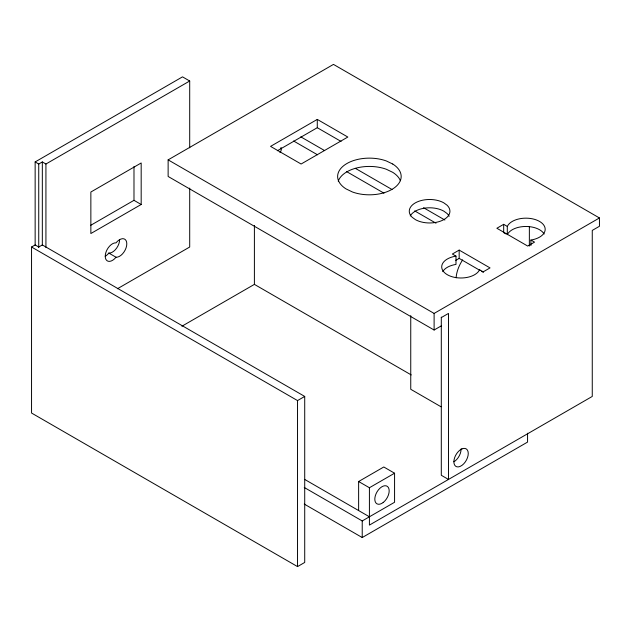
<?xml version="1.0" encoding="UTF-8"?>
<svg xmlns="http://www.w3.org/2000/svg" width="631" height="631" viewBox="0 0 631 631"><rect width="100%" height="100%" fill="white"/><g stroke="black" fill="none" stroke-linecap="round" stroke-linejoin="round"><path stroke-width="0.95" d="M453.878 461.726L454.888 461.135A10.167 5.868 -60 0 0 461.056 448.909M35.147 245.435L35.147 161.938L182.509 76.856L189.702 81.005L189.702 147.804M35.147 161.938L38.736 164.013L42.332 161.938L45.929 164.013L189.702 81.005M441.298 325.872L434.112 330.021L168.13 176.467L168.13 159.864L333.468 64.401L599.45 217.963L599.45 226.269L592.264 230.418L592.264 396.434L369.411 525.095L369.411 487.739L394.572 473.211L394.572 502.268L362.226 520.946L304.252 487.471M31.55 247.021L35.147 244.946L38.736 247.021L42.332 244.946L304.718 396.434L304.718 562.442L297.532 566.599L31.55 413.037L31.55 247.021L297.532 400.582L304.718 396.434M90.493 225.441L133.985 200.327L141.178 204.483L141.178 162.979L90.856 192.029L90.856 233.533L141.178 204.483M317.283 119.409L270.557 146.384L301.105 164.021L347.831 137.045L317.283 119.409L317.283 127.707L277.348 150.762M117.39 288.769L189.702 247.021L189.702 188.085M181.902 326.227L254.396 284.376L411.254 374.94M503.68 224.32L496.865 228.256L527.713 246.066L534.528 242.13L530.9 240.04A19.269 11.129 0 0 0 539.544 221.426A19.269 11.129 0 0 0 507.3 226.411L503.68 224.32L503.68 232.626L505.849 233.88M455.984 256.123A19.269 11.129 0 0 0 447.347 274.737A19.269 11.129 0 0 0 479.584 269.745L483.212 271.835L490.027 267.907L459.171 250.097L452.364 254.025L455.984 256.123L455.984 264.421A19.269 11.129 0 0 0 442.717 271.598M455.771 260.358L459.171 258.394L480.017 270.431M168.13 159.864L434.112 313.426L599.45 217.963M441.298 317.574L448.491 313.426L448.491 479.434L441.298 475.285L441.298 317.133M358.629 510.566L358.629 481.516L383.79 466.987L394.572 473.211M304.252 504.074L362.226 537.541L527.563 442.086L527.563 433.221M280.566 147.946L281.355 148.38M317.283 127.707L341.04 141.423M300.798 136.848L324.673 150.628M355.363 168.351L392.017 189.513M423.559 207.725L444.871 220.03M293.612 140.997L317.48 154.784M346.466 171.514L383.979 193.173M414.67 210.888L435.982 223.193M481.69 271.393L483.354 272.355M441.03 406.774L410.749 389.288L410.749 315.634M105.235 256.265A10.167 5.868 -60 0 0 108.824 253.078L116.017 257.227A10.167 5.868 -60 0 0 126.799 243.811A10.167 5.868 -60 0 0 116.017 242.848A10.167 5.868 -60 0 0 105.235 256.265A10.167 5.868 -60 0 0 116.017 257.227M358.629 481.516L369.411 487.739M304.623 479.386L369.411 516.789M530.9 240.04L530.9 245.577M529.362 226.482L529.362 246.058M507.3 226.411L507.3 234.716A19.269 11.129 0 0 1 525.284 226.474A19.269 11.129 0 0 1 544.167 234.022M459.171 250.097L459.171 258.394M434.112 313.426L434.112 330.021M362.226 520.946L362.226 537.541M297.532 400.582L297.532 566.599M254.396 225.433L254.396 284.376M133.985 166.545L133.985 200.327M45.929 164.013L45.929 247.51M42.332 161.938L42.332 245.435M38.736 164.013L38.736 247.51M410.237 215.96A20.334 11.737 0 0 1 443.727 211.085L447.032 213.483A20.334 11.737 0 0 1 449.146 216.299M338.24 181.184A31.771 18.338 0 0 1 386.361 169.266L392.734 172.334A31.771 18.338 0 0 1 400.385 180.734M456.103 277.79A24.909 14.379 -60 0 1 462.665 259.869M281.339 147.899A10.167 5.868 60 0 1 279.959 152.56M119.614 239.662A10.167 5.868 -60 0 1 108.824 253.078M461.939 448.909L460.062 450.013A10.167 5.868 -60 0 0 453.878 461.876A10.167 5.868 -60 0 0 460.196 466.388L462.073 465.284A10.167 5.868 -60 0 0 468.257 453.421A10.167 5.868 -60 0 0 461.939 448.909M444.232 219.383L443.995 219.525A20.334 11.737 0 0 1 415.474 219.675L412.177 217.277A20.334 11.737 0 0 1 416.941 202.046A20.334 11.737 0 0 1 443.727 202.788L447.032 205.185A20.334 11.737 0 0 1 444.232 219.383M392.734 164.028L386.361 160.968A31.771 18.338 0 0 0 344.983 164.738A31.771 18.338 0 0 0 346.056 188.914L352.429 191.982A31.771 18.338 0 0 0 393.815 188.212A31.771 18.338 0 0 0 392.734 164.028M383.198 502.489A10.167 5.868 -60 0 0 387.529 486.509A10.167 5.868 -60 0 0 375.256 496.005A10.167 5.868 -60 0 0 383.198 502.489"/></g></svg>
